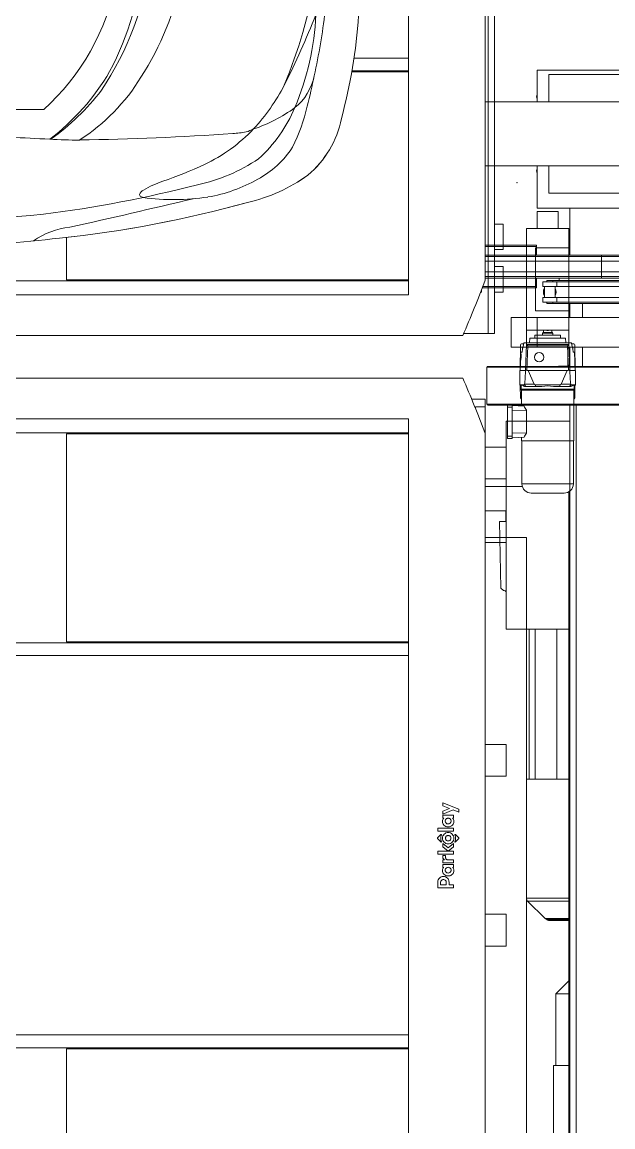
# Model space of a CAD drawing. Header units: inches. Extents: x 0.2 to 89.9, y -0.5 to 22.4.
# Drawn here: x 43.271 to 44.663, y 11.182 to 13.783 of the extents above; entities that cross this region are included whole.
import ezdxf

# ---------------------------------------------------------------- set-up
doc = ezdxf.new("R2010")
doc.units = ezdxf.units.IN
doc.header["$MEASUREMENT"] = 0
doc.set_wipeout_variables(frame=1)
doc.linetypes.add('PHANTOM', pattern=[12.7, 6.35, -1.27, 1.27, -1.27, 1.27, -1.27])
for name, color, linetype in [('PK24-LOGO', 7, 'Continuous'), ('PK24E', 7, 'Continuous'), ('PK24E-COMP-CAR', 7, 'Continuous')]:
    doc.layers.add(name, color=color, linetype=linetype)
for name, color, linetype, true_color in [('PK24E-COMP-PALLET', 132, 'Continuous', 0x00b7c8), ('PK24E-HELPER', 253, 'PHANTOM', 0xa1a1a1), ('PK24E-SYS-LIFT', 31, 'Continuous', 0xffcc5a), ('PK24E-SYS-SHELF', 31, 'Continuous', 0xffcc5a)]:
    doc.layers.add(name, color=color, linetype=linetype, true_color=true_color)
doc.layers.add('Text', color=142, linetype='Continuous', lineweight=20)

# ---------------------------------------------------------------- blocks, each defined once
blk = doc.blocks.new('ELIFTTT-CHASIS--TOP-COMP-PKE24')
at = {"layer": 'PK24E-SYS-LIFT', "lineweight": 5}
for p, q in [((279.75, 149.25), (279.75, 145.25)), ((284.75, 149.25), (279.75, 149.25)), ((284.75, 145.25), (284.75, 149.25)), ((277.25, 145.25), (277.25, 121.25)), ((287.25, 145.25), (277.25, 145.25)), ((287.25, 140.65), (287.25, 145.25)), ((287.25, 140.65), (279.35, 140.65)), ((279.35, 140.65), (279.35, 125.85)), ((287.25, 125.85), (287.25, 140.65)), ((283.48, 132.95), (282.02, 132.95)), ((282.02, 132.95), (282.02, 132.62)), ((283.48, 132.62), (283.48, 132.95)), ((281.1, 132.62), (281.1, 131.52)), ((282.02, 132.62), (281.1, 132.62)), ((281.1, 131.52), (281.48, 131.52)), ((281.48, 131.52), (281.48, 128.98)), ((284.4, 132.62), (283.48, 132.62)), ((284.02, 131.52), (284.4, 131.52)), ((284.02, 128.98), (284.02, 131.52)), ((284.4, 131.52), (284.4, 132.62)), ((281.1, 128.98), (281.1, 127.88)), ((281.48, 128.98), (281.1, 128.98)), ((281.1, 127.88), (282.02, 127.88)), ((282.02, 127.88), (282.02, 127.55)), ((282.02, 127.55), (283.48, 127.55)), ((283.48, 127.88), (284.4, 127.88)), ((283.48, 127.55), (283.48, 127.88)), ((284.4, 128.98), (284.02, 128.98)), ((284.4, 127.88), (284.4, 128.98)), ((279.35, 125.85), (287.25, 125.85)), ((287.25, 121.25), (287.25, 125.85)), ((277.25, 121.25), (287.25, 121.25)), ((277.25, 121.25), (277.25, 118.3)), ((279.25, 120.1), (279.25, 119.4)), ((279.25, 120.1), (285.25, 120.1)), ((281.1, 120.7), (281, 120.6)), ((281, 120.6), (281, 120.1)), ((283.5, 120.6), (281, 120.6)), ((281.1, 120.7), (283.4, 120.7)), ((281.25, 121.25), (281.25, 120.7)), ((283.25, 120.7), (283.25, 121.25)), ((283.5, 120.6), (283.4, 120.7)), ((283.5, 120.1), (283.5, 120.6)), ((285.25, 119.4), (285.25, 120.1)), ((287.25, 118.3), (287.25, 121.25)), ((275.86, 117.85), (275.75, 111.75)), ((276.06, 118.05), (276.61, 118.05)), ((276.68, 118.3), (277.28, 118.3)), ((277.04, 111.91), (277.26, 117.91)), ((277.28, 118.3), (277.26, 117.91)), ((277.55, 117.61), (277.26, 117.91)), ((277.26, 117.91), (287.24, 117.91)), ((277.28, 118.3), (287.22, 118.3)), ((277.55, 117.61), (277.34, 111.91)), ((286.95, 117.61), (277.55, 117.61)), ((278.03, 119.4), (277.97, 118.3)), ((278.03, 119.4), (286.47, 119.4)), ((286.53, 118.3), (286.47, 119.4)), ((287.24, 117.91), (286.95, 117.61)), ((287.16, 111.91), (286.95, 117.61)), ((287.24, 117.91), (287.22, 118.3)), ((287.22, 118.3), (287.82, 118.3)), ((287.24, 117.91), (287.46, 111.91)), ((287.89, 118.05), (288.44, 118.05)), ((288.64, 117.85), (288.75, 111.75)), ((275.94, 116.1), (275.79, 111.75)), ((275.96, 115.62), (275.92, 115.63)), ((275.94, 116.1), (276.18, 116.1)), ((288.32, 116.1), (288.56, 116.1)), ((288.71, 111.75), (288.56, 116.1)), ((275.88, 114.18), (275.91, 114.17)), ((277.03, 111.69), (277.34, 111.91)), ((277.04, 111.91), (277.03, 111.69)), ((277.41, 111.75), (277.34, 111.91)), ((287.09, 111.75), (287.16, 111.91)), ((287.47, 111.69), (287.16, 111.91)), ((287.46, 111.91), (287.47, 111.69)), ((275.67, 111.75), (275.73, 108.41)), ((275.67, 111.75), (277.04, 111.75)), ((276.97, 109.94), (277.03, 111.69)), ((277.41, 111.75), (277.69, 111.75)), ((279.06, 108.55), (277.69, 111.75)), ((277.69, 111.75), (286.81, 111.75)), ((286.81, 111.75), (285.44, 108.55)), ((286.81, 111.75), (287.09, 111.75)), ((287.46, 111.75), (288.83, 111.75)), ((287.53, 109.94), (287.47, 111.69)), ((288.77, 108.41), (288.83, 111.75)), ((275.73, 108.41), (276, 108.14)), ((275.73, 108.41), (276.78, 108.41)), ((275.86, 105.25), (275.81, 108.33)), ((276, 108.31), (276, 107.35)), ((276, 107.35), (288.5, 107.35)), ((276.1, 107.18), (276.1, 103.44)), ((276.1, 107.18), (282.25, 107.18)), ((276.78, 108.41), (277.13, 108)), ((277.13, 108), (276.81, 108)), ((276.83, 108.55), (279.06, 108.55)), ((279.43, 108), (277.13, 108)), ((279.06, 108.55), (279.3, 108.41)), ((279.3, 108.41), (285.2, 108.41)), ((279.3, 108.41), (279.43, 108)), ((280.85, 108), (279.43, 108)), ((282.25, 107.18), (288.4, 107.18)), ((285.07, 108), (283.65, 108)), ((285.2, 108.41), (285.07, 108)), ((287.37, 108), (285.07, 108)), ((285.2, 108.41), (285.44, 108.55)), ((285.44, 108.55), (287.67, 108.55)), ((287.72, 108.41), (287.37, 108)), ((287.69, 108), (287.37, 108)), ((287.72, 108.41), (288.77, 108.41)), ((288.4, 95.25), (288.4, 107.18)), ((288.5, 108.14), (288.77, 108.41)), ((288.5, 107.35), (288.5, 108.31)), ((288.64, 105.25), (288.69, 108.33)), ((276.06, 105.05), (276.1, 105.05)), ((288.4, 105.05), (288.44, 105.05)), ((272.75, 103.18), (272.75, 103.68)), ((272.75, 103.68), (273.85, 103.68)), ((272.75, 96.28), (272.75, 103.18)), ((273.85, 103.18), (272.75, 103.18)), ((273.85, 103.68), (273.85, 103.18)), ((273.85, 103.56), (276.71, 103.41)), ((273.85, 96.28), (273.85, 103.18)), ((273.85, 102.45), (277.25, 102.38)), ((277.25, 102.45), (277.25, 102.38)), ((277.25, 97.08), (277.25, 102.38)), ((277.25, 102.38), (277.25, 102.38)), ((277.3, 102.38), (277.25, 102.38)), ((277.3, 97.08), (277.3, 102.38)), ((272.75, 95.78), (272.75, 96.28)), ((272.75, 96.28), (273.85, 96.28)), ((273.85, 97), (277.25, 97.08)), ((273.85, 96.28), (273.85, 95.78)), ((277.25, 97.08), (277.25, 97.08)), ((277.25, 97.01), (277.25, 97.08)), ((277.3, 97.08), (277.25, 97.08)), ((273.85, 95.78), (272.75, 95.78)), ((273.85, 95.9), (276.71, 96.05)), ((276.1, 96.02), (276.1, 95.25)), ((276.1, 95.25), (288.4, 95.25)), ((276.2, 95.25), (276.2, 88.12)), ((288.3, 85.1), (288.3, 95.25)), ((276.2, 88.12), (276.2, 87.8)), ((276.2, 87.8), (276.2, 85.1)), ((249.75, 84.5), (68.85, 84.5)), ((249.75, 72.5), (249.75, 84.5)), ((249.75, 84.5), (254.75, 84.5)), ((254.75, 84.5), (254.75, 72.5)), ((254.75, 84.5), (259.75, 84.5)), ((259.75, 84.5), (259.75, 72.5)), ((259.75, 84.5), (276.28, 84.5)), ((276.2, 85.1), (288.3, 85.1)), ((286.1, 82.9), (278.4, 82.9)), ((287.25, -83.22), (287.25, 83.22)), ((81.39, 72.5), (249.75, 72.5)), ((254.75, 72.5), (249.75, 72.5)), ((259.75, 72.5), (254.75, 72.5)), ((259.75, 72.5), (277.25, 72.5)), ((277.25, 72.5), (277.25, -72.5))]:
    blk.add_line(p, q, dxfattribs=at)
blk.add_circle((280.25, 114.91), 1.1, dxfattribs=at)
for centre, radius, start, end in [((282.75, 130.25), 1.5, 147.8509, 212.1491), ((282.75, 130.25), 1.5, 327.8509, 32.1491), ((276.06, 117.85), 0.2, 90, 179), ((276.75, 117), 0.45, 132.2453, 204.5747), ((287.75, 117), 0.45, 335.4253, 47.7547), ((288.44, 117.85), 0.2, 1, 90), ((276.2, 107.35), 0.2, 180, 240), ((282.25, 101.91), 6.25, 77.0707, 102.9293), ((288.3, 107.35), 0.2, 300, 0), ((276.06, 105.25), 0.2, 181, 270), ((288.44, 105.25), 0.2, 270, 359), ((282.25, 106.03), 6.15, 215.6016, 216.4055), ((282.25, 93.43), 6.15, 143.5945, 144.3984), ((278.4, 85.1), 2.2, 180, 270), ((286.1, 85.1), 2.2, 270, 0)]:
    blk.add_arc(centre, radius, start, end, dxfattribs=at)
for centre, major_axis, ratio, start_param, end_param in [((305.67, 111.06), (0, 29.91), 0.99939, 1.327153, 1.396535), ((258.83, 111.06), (0, 29.91), 0.99939, 4.886651, 4.956033), ((304.57, 27.64), (-17.65, 106.42), 0.210216, 0.652517, 0.672911), ((259.93, 27.64), (17.65, 106.42), 0.210212, 5.610299, 5.630699), ((305.37, 85.52), (-26.34, 26.35), 0.507159, 0.207962, 0.215452), ((259.13, 85.52), (26.34, 26.35), 0.507143, 6.067743, 6.075233), ((282.25, 105.66), (-4.43, 4.6), 0.92858, 1.214489, 1.388243), ((282.25, 93.8), (4.43, 4.6), 0.92858, 1.75335, 1.927104)]:
    blk.add_ellipse(centre, major_axis=major_axis, ratio=ratio, start_param=start_param, end_param=end_param, dxfattribs=at)
for points, knots in [([(282.09, 121.25), (282.11, 121.24), (282.16, 121.21), (282.25, 121.2), (282.34, 121.21), (282.39, 121.24), (282.41, 121.25)], [0, 0, 0, 0, 0.230406, 0.49981, 0.78779, 1, 1, 1, 1]), ([(276.68, 118.3), (276.68, 118.3), (276.67, 118.3), (276.67, 118.28), (276.67, 118.28)], [0, 0, 0, 0, 0.487803, 1, 1, 1, 1]), ([(287.83, 118.28), (287.83, 118.28), (287.83, 118.3), (287.82, 118.3), (287.82, 118.3)], [0, 0, 0, 0, 0.485402, 1, 1, 1, 1]), ([(275.89, 114.18), (275.89, 114.18), (275.89, 114.16), (275.89, 114.22), (275.9, 114.37), (275.9, 114.62), (275.9, 114.9), (275.91, 115.18), (275.91, 115.43), (275.92, 115.58), (275.92, 115.64), (275.92, 115.63), (275.92, 115.63)], [0, 0, 0, 0, 0.000422, 0.125216, 0.249969, 0.374831, 0.499914, 0.625089, 0.750116, 0.875001, 0.999834, 1, 1, 1, 1]), ([(275.92, 115.24), (275.92, 115.23), (275.92, 115.15), (275.91, 114.97), (275.9, 114.73), (275.9, 114.53), (275.9, 114.43), (275.9, 114.39)], [0, 0, 0, 0, 0.041978, 0.30628, 0.570431, 0.834353, 1, 1, 1, 1]), ([(275.92, 114.19), (275.92, 114.19), (275.93, 114.2), (275.94, 114.28), (275.96, 114.44), (275.97, 114.66), (275.99, 114.9), (275.99, 115.15), (275.99, 115.36), (275.98, 115.53), (275.97, 115.62), (275.97, 115.62), (275.96, 115.61)], [0, 0, 0, 0, 0.009511, 0.124894, 0.240611, 0.356456, 0.472081, 0.587302, 0.702221, 0.817124, 0.932235, 1, 1, 1, 1]), ([(276.24, 116.25), (276.23, 116.21), (276.21, 116.14), (276.19, 116.1), (276.19, 116.1), (276.18, 116.1)], [0, 0, 0, 0, 0.432931, 0.865827, 1, 1, 1, 1]), ([(288.32, 116.1), (288.31, 116.11), (288.29, 116.12), (288.28, 116.18), (288.27, 116.23), (288.26, 116.25)], [0, 0, 0, 0, 0.43316, 0.866317, 1, 1, 1, 1]), ([(275.9, 114.39), (275.9, 114.33), (275.9, 114.24), (275.91, 114.21), (275.91, 114.2)], [0, 0, 0, 0, 0.571187, 1, 1, 1, 1]), ([(276.81, 108), (276.72, 108.05), (276.5, 108.18), (276.29, 108.29), (276.15, 108.34), (276.07, 108.36), (276.03, 108.35), (276, 108.34), (276, 108.31), (276, 108.31)], [0, 0, 0, 0, 0.189659, 0.44506, 0.57653, 0.707999, 0.799497, 0.930008, 1, 1, 1, 1]), ([(288.5, 108.31), (288.5, 108.31), (288.5, 108.34), (288.48, 108.35), (288.42, 108.36), (288.34, 108.34), (288.23, 108.29), (288.09, 108.23), (287.92, 108.14), (287.77, 108.05), (287.69, 108)], [0, 0, 0, 0, 0.053259, 0.184632, 0.316005, 0.44367, 0.571338, 0.702705, 0.834078, 1, 1, 1, 1]), ([(276.2, 87.8), (276.2, 87.8), (276.2, 87.81), (276.2, 87.83), (276.2, 87.87), (276.2, 87.92), (276.2, 87.98), (276.2, 88.03), (276.2, 88.08), (276.2, 88.11), (276.2, 88.12), (276.2, 88.12), (276.2, 88.12)], [0, 0, 0, 0, 0.106425, 0.212833, 0.319704, 0.427399, 0.535627, 0.643879, 0.751778, 0.859172, 0.966191, 1, 1, 1, 1])]:
    blk.add_open_spline(points, degree=3, knots=knots, dxfattribs=at)
blk = doc.blocks.new('ELIFTTT-TT--TOP-COMP-PKE24')
at = {"layer": 'PK24E-SYS-LIFT', "lineweight": 5}
for p, q in [((258.3, 103.22), (258.3, 105)), ((258.3, 105), (267.5, 105)), ((267.5, 105), (267.5, 103.22)), ((262.25, 103.22), (258.3, 103.22)), ((258.3, -103.22), (258.3, 103.22)), ((262.25, 94), (262.25, 103.22)), ((267.5, 103.22), (265.25, 103.22)), ((265.25, 103.22), (265.25, 94)), ((267.5, -103.22), (267.5, 103.22)), ((252.8, 75.2), (252.8, 94.8)), ((257.6, 95), (253, 95)), ((253, 95), (253, 75)), ((257.6, 75), (257.6, 95)), ((257.8, 94.8), (257.8, 75.2)), ((265.25, 94), (262.25, 94)), ((262.25, -94), (262.25, 94)), ((265.25, -94), (265.25, 94)), ((272.5, 93.75), (267.5, 93.75)), ((272.5, 93.75), (272.5, 86.25)), ((196.75, 89.5), (196.75, 84.5)), ((204.25, 89.5), (196.75, 89.5)), ((204.25, 84.5), (204.25, 89.5)), ((211.75, 89.5), (211.75, 84.5)), ((215.5, 89.5), (211.75, 89.5)), ((219.25, 89.5), (215.5, 89.5)), ((219.25, 84.5), (219.25, 89.5)), ((258.3, 88), (257.8, 88)), ((267.5, 86.25), (272.5, 86.25)), ((230.5, 84.5), (-230.5, 84.5)), ((230.5, 84.5), (230.5, -84.5)), ((257.8, 82), (258.3, 82)), ((272.5, 78.75), (267.5, 78.75)), ((272.5, 71.25), (272.5, 78.75)), ((220.5, 74.5), (87.6, 74.5)), ((220.5, -74.5), (220.5, 74.5)), ((253, 75), (257.6, 75)), ((267.5, 71.25), (272.5, 71.25)), ((258.3, 67.75), (230.5, 67.75)), ((230.5, 59.75), (258.3, 59.75)), ((252.8, 32.7), (252.8, 52.3)), ((257.6, 52.5), (253, 52.5)), ((253, 52.5), (253, 32.5)), ((257.6, 32.5), (257.6, 52.5)), ((257.8, 52.3), (257.8, 32.7)), ((258.3, 45.5), (257.8, 45.5)), ((257.8, 39.5), (258.3, 39.5)), ((253, 32.5), (257.6, 32.5)), ((272.5, 23.75), (267.5, 23.75)), ((272.5, 23.75), (272.5, 16.25)), ((272.5, 16.25), (267.5, 16.25)), ((252.8, -9.8), (252.8, 9.8)), ((257.6, 10), (253, 10)), ((253, 10), (253, -10)), ((257.6, -10), (257.6, 10)), ((257.8, 9.8), (257.8, -9.8)), ((258.3, 3), (257.8, 3)), ((220, 2.25), (113.02, 2.25)), ((220, 2.25), (220, -2.25)), ((113.02, -2.25), (220, -2.25)), ((257.8, -3), (258.3, -3)), ((253, -10), (257.6, -10)), ((272.5, -16.25), (267.5, -16.25)), ((272.5, -16.25), (272.5, -23.75)), ((272.5, -23.75), (267.5, -23.75)), ((252.8, -52.3), (252.8, -32.7)), ((257.6, -32.5), (253, -32.5)), ((253, -32.5), (253, -52.5)), ((257.6, -52.5), (257.6, -32.5)), ((257.8, -32.7), (257.8, -52.3)), ((258.3, -39.5), (257.8, -39.5)), ((257.8, -45.5), (258.3, -45.5)), ((253, -52.5), (257.6, -52.5)), ((258.3, -59.75), (230.5, -59.75))]:
    blk.add_line(p, q, dxfattribs=at)
for centre, start, end in [((253, 94.8), 90, 180), ((257.6, 94.8), 0, 90), ((253, 75.2), 180, 270), ((257.6, 75.2), 270, 0), ((253, 52.3), 90, 180), ((257.6, 52.3), 0, 90), ((253, 32.7), 180, 270), ((257.6, 32.7), 270, 0), ((253, 9.8), 90, 180), ((257.6, 9.8), 0, 90), ((253, -9.8), 180, 270), ((257.6, -9.8), 270, 0), ((253, -32.7), 90, 180), ((257.6, -32.7), 0, 90), ((253, -52.3), 180, 270), ((257.6, -52.3), 270, 0)]:
    blk.add_arc(centre, 0.2, start, end, dxfattribs=at)
blk = doc.blocks.new('LOGO----DECOR-PK24')
at = {"layer": 'PK24-LOGO', "lineweight": 5}
for p, q in [((-10, 2.13), (-8.71, 2.13)), ((-10, -1.62), (-10, 2.13)), ((-9.29, 1.47), (-9.29, 0.11)), ((-8.76, 1.47), (-9.29, 1.47)), ((-9.29, 0.11), (-8.76, 0.11)), ((-8.61, 1.46), (-8.76, 1.47)), ((-8.76, 0.11), (-8.61, 0.13)), ((-8.71, 2.13), (-8.43, 2.11)), ((-8.48, 1.42), (-8.61, 1.46)), ((-8.61, 0.13), (-8.48, 0.17)), ((-8.36, 1.35), (-8.48, 1.42)), ((-8.48, 0.17), (-8.36, 0.23)), ((-8.43, 2.11), (-8.3, 2.07)), ((-8.26, 1.27), (-8.36, 1.35)), ((-8.36, 0.23), (-8.26, 0.31)), ((-8.3, 2.07), (-8.17, 2.03)), ((-8.19, 1.17), (-8.26, 1.27)), ((-8.26, 0.31), (-8.19, 0.41)), ((-8.13, 1.05), (-8.19, 1.17)), ((-8.19, 0.41), (-8.13, 0.53)), ((-8.17, 2.03), (-7.94, 1.9)), ((-8.09, 0.93), (-8.13, 1.05)), ((-8.13, 0.53), (-8.09, 0.66)), ((-8.08, 0.79), (-8.09, 0.93)), ((-8.09, 0.66), (-8.08, 0.79)), ((-7.94, 1.9), (-7.74, 1.74)), ((-7.74, 1.74), (-7.58, 1.55)), ((-7.58, 0.04), (-7.74, -0.16)), ((-7.58, 1.55), (-7.46, 1.32)), ((-7.46, 0.27), (-7.58, 0.04)), ((-7.46, 1.32), (-7.38, 1.06)), ((-7.38, 0.52), (-7.46, 0.27)), ((-7.38, 1.06), (-7.36, 0.79)), ((-7.36, 0.79), (-7.38, 0.52)), ((-7.19, -0.02), (-7.16, 0.13)), ((-7.16, 0.13), (-7.11, 0.26)), ((-7.11, 0.26), (-6.98, 0.49)), ((-6.98, 0.49), (-6.82, 0.68)), ((-6.82, 0.68), (-6.62, 0.82)), ((-6.62, 0.82), (-6.41, 0.92)), ((-6.42, 0.06), (-6.48, -0.05)), ((-6.33, 0.17), (-6.42, 0.06)), ((-6.41, 0.92), (-6.19, 0.98)), ((-6.23, 0.25), (-6.33, 0.17)), ((-6.11, 0.31), (-6.23, 0.25)), ((-6.19, 0.98), (-5.97, 1)), ((-5.98, 0.35), (-6.11, 0.31)), ((-5.84, 0.36), (-5.98, 0.35)), ((-5.97, 1), (-5.74, 0.98)), ((-5.71, 0.35), (-5.84, 0.36)), ((-5.74, 0.98), (-5.53, 0.92)), ((-5.58, 0.31), (-5.71, 0.35)), ((-5.47, 0.24), (-5.58, 0.31)), ((-5.53, 0.92), (-5.35, 0.82)), ((-5.37, 0.16), (-5.47, 0.24)), ((-5.29, 0.06), (-5.37, 0.16)), ((-5.35, 0.82), (-5.21, 0.7)), ((-5.23, -0.06), (-5.29, 0.06)), ((-5.21, 0.7), (-5.21, 0.95)), ((-5.21, 0.95), (-4.5, 0.95)), ((-4.5, 0.95), (-4.5, -1.62)), ((-3.41, 0.95), (-4.11, 0.95)), ((-4.11, 0.95), (-4.11, -1.62)), ((-3.41, 0.53), (-3.41, 0.95)), ((-3.36, 0.62), (-3.41, 0.53)), ((-3.37, -0.03), (-3.32, 0.06)), ((-3.29, 0.71), (-3.36, 0.62)), ((-3.32, 0.06), (-3.26, 0.13)), ((-3.22, 0.78), (-3.29, 0.71)), ((-3.26, 0.13), (-3.19, 0.19)), ((-3.14, 0.84), (-3.22, 0.78)), ((-3.19, 0.19), (-3.11, 0.23)), ((-3.05, 0.89), (-3.14, 0.84)), ((-3.11, 0.23), (-3.02, 0.26)), ((-2.94, 0.92), (-3.05, 0.89)), ((-3.02, 0.26), (-2.92, 0.27)), ((-2.83, 0.94), (-2.94, 0.92)), ((-2.92, 0.27), (-2.42, 0.27)), ((-2.7, 0.95), (-2.83, 0.94)), ((-2.42, 0.95), (-2.7, 0.95)), ((-2.42, 0.27), (-2.42, 0.95)), ((-1.42, 2.13), (-2.13, 2.13)), ((-2.13, 2.13), (-2.13, -1.62)), ((-1.42, -1.62), (-1.42, 2.13)), ((-0.37, 0.95), (-1.42, -0.33)), ((-0.61, -0.33), (0.44, 0.95)), ((0.44, 0.95), (-0.37, 0.95)), ((0.44, 0.19), (0.36, -0.06)), ((0.56, 0.41), (0.44, 0.19)), ((0.72, 0.61), (0.56, 0.41)), ((0.92, 0.77), (0.72, 0.61)), ((0.77, 1.32), (0.79, 1.37)), ((0.78, 1.26), (0.77, 1.32)), ((0.81, 1.24), (0.78, 1.26)), ((0.79, 1.37), (1.61, 2.19)), ((0.85, 1.23), (0.81, 1.24)), ((0.89, 1.24), (0.85, 1.23)), ((1.07, 1.32), (0.89, 1.24)), ((1.15, 0.9), (0.92, 0.77)), ((1.27, 1.37), (1.07, 1.32)), ((1.07, -0.08), (1.13, 0.03)), ((1.13, 0.03), (1.21, 0.12)), ((1.4, 0.98), (1.15, 0.9)), ((1.21, 0.12), (1.3, 0.2)), ((1.46, 1.41), (1.27, 1.37)), ((1.3, 0.2), (1.41, 0.26)), ((1.67, 1), (1.4, 0.98)), ((1.41, 0.26), (1.54, 0.3)), ((1.67, 1.42), (1.46, 1.41)), ((1.54, 0.3), (1.67, 0.31)), ((1.61, 2.19), (1.67, 2.21)), ((1.67, 2.21), (1.73, 2.19)), ((1.87, 1.41), (1.67, 1.42)), ((1.94, 0.98), (1.67, 1)), ((1.67, 0.31), (1.8, 0.3)), ((1.73, 2.19), (2.54, 1.37)), ((1.8, 0.3), (1.92, 0.26)), ((2.07, 1.37), (1.87, 1.41)), ((1.92, 0.26), (2.03, 0.2)), ((2.19, 0.9), (1.94, 0.98)), ((2.03, 0.2), (2.13, 0.12)), ((2.26, 1.32), (2.07, 1.37)), ((2.13, 0.12), (2.2, 0.03)), ((2.41, 0.77), (2.19, 0.9)), ((2.2, 0.03), (2.26, -0.08)), ((2.45, 1.24), (2.26, 1.32)), ((2.61, 0.61), (2.41, 0.77)), ((2.48, 1.23), (2.45, 1.24)), ((2.52, 1.24), (2.48, 1.23)), ((2.55, 1.26), (2.52, 1.24)), ((2.54, 1.37), (2.57, 1.32)), ((2.57, 1.32), (2.55, 1.26)), ((2.78, 0.41), (2.61, 0.61)), ((2.9, 0.19), (2.78, 0.41)), ((2.98, -0.06), (2.9, 0.19)), ((3.31, 2.13), (4.01, 2.13)), ((3.31, -1.62), (3.31, 2.13)), ((4.01, 2.13), (4.01, -1.62)), ((4.37, -0.02), (4.4, 0.13)), ((4.4, 0.13), (4.45, 0.26)), ((4.45, 0.26), (4.58, 0.49)), ((4.58, 0.49), (4.74, 0.68)), ((4.74, 0.68), (4.93, 0.82)), ((4.93, 0.82), (5.15, 0.92)), ((5.14, 0.06), (5.08, -0.05)), ((5.23, 0.17), (5.14, 0.06)), ((5.15, 0.92), (5.37, 0.98)), ((5.33, 0.25), (5.23, 0.17)), ((5.45, 0.31), (5.33, 0.25)), ((5.37, 0.98), (5.59, 1)), ((5.58, 0.35), (5.45, 0.31)), ((5.72, 0.36), (5.58, 0.35)), ((5.59, 1), (5.82, 0.98)), ((5.85, 0.35), (5.72, 0.36)), ((5.82, 0.98), (6.03, 0.92)), ((5.98, 0.31), (5.85, 0.35)), ((6.09, 0.24), (5.98, 0.31)), ((6.03, 0.92), (6.21, 0.82)), ((6.19, 0.16), (6.09, 0.24)), ((6.27, 0.06), (6.19, 0.16)), ((6.21, 0.82), (6.35, 0.7)), ((6.32, -0.06), (6.27, 0.06)), ((6.35, 0.7), (6.35, 0.95)), ((6.35, 0.95), (7.06, 0.95)), ((7.06, 0.95), (7.06, -1.62)), ((8.33, -1.51), (7.31, 0.95)), ((7.31, 0.95), (8.05, 0.95)), ((8.05, 0.95), (8.68, -0.63)), ((10, 0.95), (8.51, -2.81)), ((8.68, -0.63), (9.27, 0.95)), ((9.27, 0.95), (10, 0.95)), ((-9.29, -1.62), (-10, -1.62)), ((-8.71, -0.55), (-9.29, -0.55)), ((-9.29, -0.55), (-9.29, -1.62)), ((-8.43, -0.52), (-8.71, -0.55)), ((-8.3, -0.49), (-8.43, -0.52)), ((-8.17, -0.44), (-8.3, -0.49)), ((-7.94, -0.32), (-8.17, -0.44)), ((-7.74, -0.16), (-7.94, -0.32)), ((-7.22, -0.33), (-7.21, -0.17)), ((-7.21, -0.5), (-7.22, -0.33)), ((-7.21, -0.17), (-7.19, -0.02)), ((-7.19, -0.65), (-7.21, -0.5)), ((-7.16, -0.79), (-7.19, -0.65)), ((-7.1, -0.92), (-7.16, -0.79)), ((-6.97, -1.15), (-7.1, -0.92)), ((-6.81, -1.34), (-6.97, -1.15)), ((-6.62, -1.48), (-6.81, -1.34)), ((-6.41, -1.59), (-6.62, -1.48)), ((-6.52, -0.18), (-6.53, -0.33)), ((-6.53, -0.33), (-6.52, -0.47)), ((-6.48, -0.05), (-6.52, -0.18)), ((-6.52, -0.47), (-6.48, -0.6)), ((-6.48, -0.6), (-6.42, -0.72)), ((-6.42, -0.72), (-6.33, -0.82)), ((-6.19, -1.65), (-6.41, -1.59)), ((-6.33, -0.82), (-6.23, -0.9)), ((-6.23, -0.9), (-6.11, -0.97)), ((-5.98, -1.67), (-6.19, -1.65)), ((-6.11, -0.97), (-5.98, -1.01)), ((-5.98, -1.01), (-5.84, -1.02)), ((-5.74, -1.65), (-5.98, -1.67)), ((-5.84, -1.02), (-5.71, -1.01)), ((-5.53, -1.57), (-5.74, -1.65)), ((-5.71, -1.01), (-5.58, -0.97)), ((-5.58, -0.97), (-5.47, -0.9)), ((-5.35, -1.47), (-5.53, -1.57)), ((-5.47, -0.9), (-5.37, -0.82)), ((-5.37, -0.82), (-5.29, -0.72)), ((-5.21, -1.33), (-5.35, -1.47)), ((-5.29, -0.72), (-5.23, -0.6)), ((-5.2, -0.19), (-5.23, -0.06)), ((-5.23, -0.6), (-5.2, -0.47)), ((-5.21, -1.62), (-5.21, -1.33)), ((-5.21, -1.33), (-5.21, -1.33)), ((-4.5, -1.62), (-5.21, -1.62)), ((-5.19, -0.33), (-5.2, -0.19)), ((-5.2, -0.47), (-5.19, -0.33)), ((-4.11, -1.62), (-3.41, -1.62)), ((-3.41, -0.21), (-3.4, -0.12)), ((-3.41, -1.62), (-3.41, -0.21)), ((-3.4, -0.12), (-3.37, -0.03)), ((-2.13, -1.62), (-1.42, -1.62)), ((-1.42, -0.33), (-0.37, -1.62)), ((0.44, -1.62), (-0.61, -0.33)), ((-0.37, -1.62), (0.44, -1.62)), ((0.36, -0.06), (0.33, -0.33)), ((0.33, -0.33), (0.36, -0.6)), ((0.36, -0.6), (0.44, -0.85)), ((0.44, -0.85), (0.56, -1.08)), ((0.56, -1.08), (0.72, -1.28)), ((0.72, -1.28), (0.92, -1.44)), ((0.77, -1.98), (0.78, -1.93)), ((0.79, -2.04), (0.77, -1.98)), ((0.78, -1.93), (0.81, -1.9)), ((1.61, -2.85), (0.79, -2.04)), ((0.81, -1.9), (0.85, -1.89)), ((0.85, -1.89), (0.89, -1.9)), ((0.89, -1.9), (1.07, -1.98)), ((0.92, -1.44), (1.15, -1.56)), ((1.02, -0.33), (1.03, -0.2)), ((1.03, -0.46), (1.02, -0.33)), ((1.03, -0.2), (1.07, -0.08)), ((1.07, -0.59), (1.03, -0.46)), ((1.13, -0.7), (1.07, -0.59)), ((1.07, -1.98), (1.27, -2.04)), ((1.21, -0.79), (1.13, -0.7)), ((1.15, -1.56), (1.4, -1.64)), ((1.3, -0.87), (1.21, -0.79)), ((1.27, -2.04), (1.46, -2.07)), ((1.41, -0.93), (1.3, -0.87)), ((1.4, -1.64), (1.67, -1.67)), ((1.54, -0.97), (1.41, -0.93)), ((1.46, -2.07), (1.67, -2.09)), ((1.67, -0.98), (1.54, -0.97)), ((1.8, -0.97), (1.67, -0.98)), ((1.67, -1.67), (1.94, -1.64)), ((1.67, -2.09), (1.87, -2.07)), ((2.54, -2.04), (1.73, -2.85)), ((1.92, -0.93), (1.8, -0.97)), ((1.87, -2.07), (2.07, -2.04)), ((2.03, -0.87), (1.92, -0.93)), ((1.94, -1.64), (2.19, -1.56)), ((2.13, -0.79), (2.03, -0.87)), ((2.07, -2.04), (2.26, -1.98)), ((2.2, -0.7), (2.13, -0.79)), ((2.19, -1.56), (2.41, -1.44)), ((2.26, -0.59), (2.2, -0.7)), ((2.26, -0.08), (2.3, -0.2)), ((2.3, -0.46), (2.26, -0.59)), ((2.26, -1.98), (2.45, -1.9)), ((2.3, -0.2), (2.31, -0.33)), ((2.31, -0.33), (2.3, -0.46)), ((2.41, -1.44), (2.61, -1.28)), ((2.45, -1.9), (2.48, -1.89)), ((2.48, -1.89), (2.52, -1.9)), ((2.52, -1.9), (2.55, -1.93)), ((2.57, -1.98), (2.54, -2.04)), ((2.55, -1.93), (2.57, -1.98)), ((2.61, -1.28), (2.78, -1.08)), ((2.78, -1.08), (2.9, -0.85)), ((2.9, -0.85), (2.98, -0.6)), ((3, -0.33), (2.98, -0.06)), ((2.98, -0.6), (3, -0.33)), ((4.01, -1.62), (3.31, -1.62)), ((4.34, -0.17), (4.37, -0.02)), ((4.34, -0.33), (4.34, -0.17)), ((4.34, -0.5), (4.34, -0.33)), ((4.37, -0.65), (4.34, -0.5)), ((4.4, -0.79), (4.37, -0.65)), ((4.46, -0.92), (4.4, -0.79)), ((4.59, -1.15), (4.46, -0.92)), ((4.75, -1.34), (4.59, -1.15)), ((4.94, -1.48), (4.75, -1.34)), ((5.15, -1.59), (4.94, -1.48)), ((5.04, -0.18), (5.03, -0.33)), ((5.03, -0.33), (5.04, -0.47)), ((5.08, -0.05), (5.04, -0.18)), ((5.04, -0.47), (5.08, -0.6)), ((5.08, -0.6), (5.14, -0.72)), ((5.14, -0.72), (5.23, -0.82)), ((5.37, -1.65), (5.15, -1.59)), ((5.23, -0.82), (5.33, -0.9)), ((5.33, -0.9), (5.45, -0.97)), ((5.58, -1.67), (5.37, -1.65)), ((5.45, -0.97), (5.58, -1.01)), ((5.58, -1.01), (5.72, -1.02)), ((5.81, -1.65), (5.58, -1.67)), ((5.72, -1.02), (5.85, -1.01)), ((6.03, -1.57), (5.81, -1.65)), ((5.85, -1.01), (5.98, -0.97)), ((5.98, -0.97), (6.09, -0.9)), ((6.21, -1.47), (6.03, -1.57)), ((6.09, -0.9), (6.19, -0.82)), ((6.19, -0.82), (6.27, -0.72)), ((6.35, -1.33), (6.21, -1.47)), ((6.27, -0.72), (6.32, -0.6)), ((6.36, -0.19), (6.32, -0.06)), ((6.32, -0.6), (6.36, -0.47)), ((6.35, -1.62), (6.35, -1.33)), ((6.35, -1.33), (6.35, -1.33)), ((7.06, -1.62), (6.35, -1.62)), ((6.37, -0.33), (6.36, -0.19)), ((6.36, -0.47), (6.37, -0.33)), ((7.8, -2.81), (8.33, -1.51)), ((1.67, -2.88), (1.61, -2.85)), ((1.73, -2.85), (1.67, -2.88)), ((8.51, -2.81), (7.8, -2.81))]:
    blk.add_line(p, q, dxfattribs=at)
blk = doc.blocks.new('*U8')
at = {"lineweight": 5}
blk.add_wipeout([(-262.27, 110), (262.27, 110), (267.5, 96.99), (267.5, -96.99), (262.27, -110), (-262.27, -110), (-267.5, -96.99), (-267.5, 96.99)], dxfattribs=at)
at = {"layer": 'PK24E-COMP-PALLET', "lineweight": 5}
for p, q in [((262.27, 110), (-262.27, 110)), ((249.45, 100.42), (-249.45, 100.42)), ((249.45, -100.42), (249.45, 100.42)), ((249.45, 97.11), (-249.45, 97.11)), ((168.92, 47.89), (168.92, 96.89)), ((249.45, 96.89), (168.92, 96.89)), ((267.5, -96.99), (267.5, 96.99)), ((249.45, 47.67), (-249.45, 47.67)), ((249.45, 47.89), (168.92, 47.89)), ((249.45, 44.65), (-249.45, 44.65)), ((249.45, -44.65), (-249.45, -44.65)), ((249.45, -47.67), (-249.45, -47.67)), ((168.92, -96.89), (168.92, -47.89)), ((249.45, -47.89), (168.92, -47.89))]:
    blk.add_line(p, q, dxfattribs=at)
blk.add_arc((7.5, 0), 277.5, 20.4566, 23.3531, dxfattribs=at)
at = {"linetype": 'Continuous', "lineweight": 5, "rotation": 90}
blk.add_blockref('LOGO----DECOR-PK24', (258.48, 0), dxfattribs=at)
blk = doc.blocks.new('ELIFT-DU--TOP-COMP-PKE24')
at = {"layer": 'PK24E-SYS-LIFT', "linetype": 'Continuous', "lineweight": 5}
for p, q in [((309.75, 182.5), (279.75, 182.5)), ((307, 181.5), (282.5, 181.5)), ((282.5, 153.5), (307, 153.5)), ((279.75, 150), (309.75, 150)), ((287.44, 138.95), (287.44, 150)), ((-258.37, 141.25), (279.63, 141.25)), ((-258.37, 140.95), (279.63, 140.95)), ((279.63, 141.25), (279.63, 140.95)), ((279.63, 140.95), (279.63, 138.95)), ((-270.56, 138.95), (294.94, 138.95)), ((-270.56, 138.62), (294.94, 138.62)), ((294.94, 138.95), (294.94, 138.62)), ((294.94, 138.95), (307.85, 138.95)), ((294.94, 138.62), (294.94, 137.52)), ((294.94, 138.62), (308.77, 138.62)), ((-270.56, 137.52), (294.94, 137.52)), ((294.94, 137.52), (308.77, 137.52)), ((294.94, 137.52), (294.94, 134.98)), ((-270.56, 134.98), (294.94, 134.98)), ((-270.56, 133.88), (294.94, 133.88)), ((-270.56, 133.55), (294.94, 133.55)), ((279.63, 133.55), (279.63, 131.55)), ((282.03, 132.95), (282.03, 132.62)), ((282.03, 132.95), (307.85, 132.95)), ((284.94, 133.55), (284.94, 132.95)), ((294.94, 134.98), (294.94, 133.88)), ((294.94, 134.98), (308.77, 134.98)), ((294.94, 133.88), (308.77, 133.88)), ((294.94, 133.88), (294.94, 133.55)), ((294.94, 133.55), (307.85, 133.55)), ((279.63, 131.55), (-258.37, 131.55)), ((279.63, 131.25), (-258.37, 131.25)), ((-245.37, 130.25), (266.63, 130.25)), ((266.63, 130.25), (266.63, 131.25)), ((279.63, 131.55), (279.63, 131.25)), ((281.11, 132.62), (281.11, 131.52)), ((281.11, 132.62), (308.77, 132.62)), ((281.11, 131.52), (308.77, 131.52)), ((281.49, 131.52), (281.49, 128.98)), ((281.11, 128.98), (281.11, 127.88)), ((281.11, 128.98), (308.77, 128.98)), ((281.11, 127.88), (308.77, 127.88)), ((282.03, 127.88), (282.03, 127.55)), ((282.03, 127.55), (307.85, 127.55)), ((287.44, 124.25), (287.44, 127.55)), ((290.44, 127.55), (290.44, 124.25)), ((273.69, 117.25), (273.69, 124.25)), ((279.75, 124.25), (273.69, 124.25)), ((279.75, 117.25), (279.75, 124.25)), ((309.75, 124.25), (279.75, 124.25)), ((279.75, 117.25), (273.69, 117.25)), ((309.75, 117.25), (279.75, 117.25)), ((287.04, 117.25), (287.04, 113)), ((287.44, 112.75), (287.44, 117.25)), ((290.44, 117.25), (290.44, 112.75)), ((267.94, 112.55), (267.94, 103.85)), ((321.94, 112.55), (267.94, 112.55)), ((268.14, 112.75), (321.74, 112.75)), ((284.94, 112.8), (287.44, 112.8)), ((287.04, 113), (287.44, 113)), ((267.94, 103.85), (321.94, 103.85)), ((321.74, 103.65), (268.14, 103.65)), ((287.44, -103.65), (287.44, 103.65)), ((288.94, 103.65), (288.94, -103.65)), ((272.44, 99.85), (272.44, 50.85)), ((287.44, 99.85), (272.44, 99.85)), ((272.44, 80.98), (272.36, 76.25)), ((271.21, 60.55), (270.94, 76.25)), ((272.44, 76.25), (270.94, 76.25)), ((271.21, 60.55), (271.84, 59.95)), ((272.01, 59.95), (271.84, 59.95)), ((272.44, 50.85), (287.44, 50.85)), ((277.89, 50.85), (277.89, 15.6)), ((279.29, 50.85), (279.29, 15.6)), ((284.38, 50.85), (284.38, 15.6)), ((277.24, 15.6), (277.24, -12.44)), ((277.24, 15.6), (277.89, 15.6)), ((279.04, 15.6), (277.89, 15.6)), ((279.04, 15.6), (279.29, 15.6)), ((282.43, 15.6), (279.29, 15.6)), ((282.43, 15.6), (284.38, 15.6)), ((287.44, 15.6), (284.38, 15.6)), ((287.44, -12.44), (277.24, -12.44)), ((277.53, -13.14), (281.63, -17.24)), ((287.44, -13.14), (277.53, -13.14)), ((287.44, -17.24), (281.63, -17.24)), ((287.44, -17.51), (282.13, -17.51)), ((282.44, -17.7), (287.44, -17.7)), ((287.25, -31.95), (284.19, -35.01)), ((287.44, -31.95), (287.25, -31.95)), ((284.19, -35.01), (284.19, -51.85)), ((287.44, -35.01), (284.19, -35.01)), ((283.62, -51.85), (283.62, -69.6)), ((283.62, -51.85), (287.44, -51.85))]:
    blk.add_line(p, q, dxfattribs=at)
for centre, radius, start, end in [((268.14, 112.55), 0.2, 90, 180), ((284.94, 112.6), 0.2, 90, 131.4096), ((286.84, 113), 0.2, 270, 0), ((268.14, 103.85), 0.2, 180, 270), ((278.24, -12.44), 1, 180, 225), ((282.34, -16.54), 1, 225, 257.922), ((282.44, -17.35), 0.35, 207.8212, 270)]:
    blk.add_arc(centre, radius, start, end, dxfattribs=at)
blk.add_ellipse((272.04, 58.45), major_axis=(0.04, -1.5), ratio=0.499746, start_param=2.523383, end_param=3.128592, dxfattribs=at)
at = {"lineweight": 5}
blk.add_wipeout([(-285.75, 175), (-285.75, 160), (307, 160), (307, 175)], dxfattribs=at)
at = {"layer": 'PK24E-SYS-LIFT', "linetype": 'Continuous', "lineweight": 5}
for p, q in [((279.75, 182.5), (279.75, 175)), ((282.5, 181.5), (282.5, 175)), ((-285.75, 175), (307, 175)), ((307, 160), (-285.75, 160)), ((266.63, 141.25), (266.63, 160)), ((279.75, 160), (279.75, 150)), ((282.5, 160), (282.5, 153.5))]:
    blk.add_line(p, q, dxfattribs=at)
for centre in [(280.61, 176.25), (280.61, 158.75)]:
    blk.add_ellipse(centre, major_axis=(0, -1.1), ratio=0.887842, start_param=4.22895, end_param=5.195828, dxfattribs=at)
blk = doc.blocks.new('*U32')
for name in ['ELIFTTT-CHASIS--TOP-COMP-PKE24', 'ELIFTTT-TT--TOP-COMP-PKE24']:
    blk.add_blockref(name, (0, 0))
at = {"layer": 'PK24E-SYS-SHELF'}
blk.add_blockref('*U8', (0, 0), dxfattribs=at)
blk.add_blockref('ELIFT-DU--TOP-COMP-PKE24', (0, 0))
blk = doc.blocks.new('SEDAN---TOP-COMP-PKE24')
at = {"layer": 'PK24E-COMP-CAR', "lineweight": 5}
blk.add_lwpolyline([(237.67, -34.67, -0.050927), (233.64, -58.91, -0.171896), (225.75, -72.2, -0.105095), (211.54, -78.64, -0.042052), (167.21, -87.06, -0.029408), (113.41, -89.96), (97.78, -90.23, -0.008053), (10.57, -90.02, -0.000309), (7.83, -90.05, -0.150488), (2.6, -91.59, -0.044865), (-4.76, -91.22, -0.077763), (-9.49, -90.01, -0.007742), (-69.33, -89.64), (-62.86, -104.5, -0.182926), (-73.91, -101.48, -0.158163)], format="xyb", dxfattribs=at)
blk.add_lwpolyline([(126.3, 54.38, 0.304088), (120.81, 48.65), (120.81, -48.65, 0.304088), (126.3, -54.38, 0.041268), (163.52, -56.77, 0.163886), (180.58, -26.5, 0.091893), (180.58, 26.5, 0.163886), (163.52, 56.77, 0.041268)], format="xyb", close=True, dxfattribs=at)
for centre, radius, start, end in [((94.81, 0), 135.38, 337.8449, 22.1551), ((111.67, -12.78), 75.95, 332.5201, 354.118), ((119.54, -13.27), 69.51, 325.9045, 353.4721), ((127.86, -11.49), 69.65, 327.2323, 348.5675), ((127.12, -16.32), 54.42, 311.9855, 349.2144), ((75.67, -15.25), 155.25, 347.5134, 353.1679), ((32.35, 43.02), 210.09, 333.3982, 338.3592), ((165.67, -31.9), 62.01, 336.7954, 357.6378), ((116.96, -27.06), 120.95, 344.7321, 356.3936), ((131.82, -20.25), 54.69, 307.2793, 329.7223), ((146.89, -24.97), 46.36, 302.7788, 328.5085), ((214.75, -46.36), 12.73, 308.4394, 348.8754), ((73.91, -17.65), 156.47, 345.8133, 348.5098), ((176.71, -28.17), 49.14, 317.5289, 332.2489), ((159.36, 169.54), 226.34, 261.6002, 271.0528), ((131.89, -17.61), 56.95, 305.8299, 322.5588), ((202.54, -29.3), 33.7, 288.0019, 306.6671), ((191.91, -43.6), 33.28, 311.9228, 337.5064), ((185.1, -46.71), 41.56, 332.9036, 347.0915), ((210.94, -54.42), 23.14, 309.78, 348.7944), ((184.17, -33.83), 39.83, 295.6291, 316.2848), ((205.84, -33.15), 29.38, 274.3401, 280.5052), ((209.09, -54.07), 8.25, 284.7657, 297.9391), ((250.68, 1623.18), 1689.13, 266.45713, 267.09063), ((170.81, 28.86), 92.82, 266.3802, 270.7269), ((161.23, 630.98), 695.01, 270.88715, 273.86379), ((204.14, -54.36), 21.21, 297.4968, 327.8494), ((156.6, 28.17), 107.67, 288.943, 294.5849), ((191.31, -34.66), 40.71, 281.9104, 304.123), ((203.48, -42), 37.52, 282.4051, 306.4029), ((126.83, 208.42), 292.15, 277.2038, 284.4463), ((200.54, -99.37), 27.23, 109.2718, 119.7283), ((196.47, -42.86), 34.98, 279.4052, 299.9476), ((-246.73, 1783.89), 1914.22, 282.56403, 283.45609), ((187.85, -77.41), 1.87, 115.6316, 160.7923), ((186.57, -76.77), 0.494, 183.0503, 230.7487), ((187.48, -75.5), 2.05, 233.6169, 255.0797), ((194.18, -25.29), 52.7, 262.1069, 278.7289), ((139.42, 180.22), 268.73, 275.937, 285.569), ((94.27, 735.78), 820.14, 271.38523, 274.84015), ((171.42, -102.14), 17.73, 95.6452, 125.5224), ((115.73, 368.46), 458.42, 269.71, 276.4479)]:
    blk.add_arc(centre, radius, start, end, dxfattribs=at)
blk = doc.blocks.new('*U12')
at = {"lineweight": 5}
blk.add_wipeout([(-267.5, 96.99), (-262.27, 110), (262.27, 110), (267.5, 96.99), (267.5, -96.99), (262.27, -110), (-262.27, -110), (-267.5, -96.99)], dxfattribs=at)
at = {"layer": 'PK24E-COMP-PALLET', "lineweight": 5}
for p, q in [((249.45, -100.42), (249.45, 100.42)), ((267.5, -96.99), (267.5, 96.99)), ((249.45, -44.65), (236.63, -44.65)), ((249.45, -47.89), (236.1, -47.89)), ((249.45, -47.67), (236.14, -47.67)), ((168.92, -96.89), (168.92, -86.88)), ((249.45, -97.11), (-66.08, -97.11)), ((249.45, -96.89), (168.92, -96.89)), ((249.45, -100.42), (-64.64, -100.42)), ((262.27, -110), (-262.27, -110))]:
    blk.add_line(p, q, dxfattribs=at)
blk.add_arc((7.5, 0), 277.5, 336.6469, 339.5434, dxfattribs=at)
at = {"layer": 'PK24E', "lineweight": 5}
blk.add_blockref('SEDAN---TOP-COMP-PKE24', (0, 0), dxfattribs=at)
blk = doc.blocks.new('*U13')
at = {"layer": 'PK24E-HELPER', "lineweight": 5}
blk.add_point((275, -74), dxfattribs=at)
blk.add_point((275, -74), dxfattribs=at)
at = {"layer": 'PK24E-SYS-SHELF', "lineweight": 5}
for p, q in [((268.25, -109.5), (268.25, 811.98)), ((269.75, 796.8), (269.75, -109.5)), ((271.75, -83.75), (269.75, -83.75)), ((271.75, -89.75), (271.75, -83.75)), ((269.75, -89.75), (271.75, -89.75)), ((271.75, -93.75), (269.75, -93.75)), ((271.75, -99.75), (271.75, -93.75)), ((269.75, -99.75), (271.75, -99.75)), ((262.48, -109.5), (268.25, -109.5)), ((269.75, -109.5), (268.25, -109.5))]:
    blk.add_line(p, q, dxfattribs=at)
at = {"layer": 'PK24E', "lineweight": 5}
blk.add_blockref('*U12', (0, 0), dxfattribs=at)

msp = doc.modelspace()

# ---------------------------------------------------------------- block references
at = {"layer": 'PK24E', "lineweight": 5, "xscale": 0.01, "yscale": 0.01, "zscale": 0.01}
msp.add_blockref('*U32', (41.6867, 11.8446), dxfattribs=at)

# ---------------------------------------------------------------- next in the draw order: block references
at = {"layer": 'Text', "lineweight": 5, "xscale": 0.01, "yscale": 0.01, "zscale": 0.01}
msp.add_blockref('*U13', (41.6867, 14.1446), dxfattribs=at)

doc.saveas('drawing.dxf')
